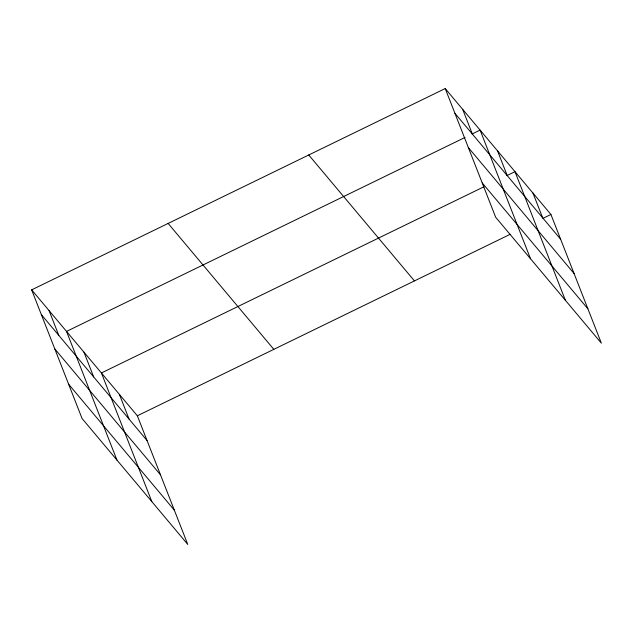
<?xml version="1.0" encoding="UTF-8"?>
<svg xmlns="http://www.w3.org/2000/svg" width="633" height="633" viewBox="0 0 633 633"><rect width="100%" height="100%" fill="white"/><g stroke="black" fill="none" stroke-linecap="round" stroke-linejoin="round"><path stroke-width="0.95" d="M31.65 289.859L137.345 415.778L187.772 544.443L82.076 418.524L31.65 289.859L445.228 88.557L550.924 214.476L601.35 343.141L495.655 217.222L445.228 88.557M465.041 137.44L66.528 331.407L116.955 460.08M472.131 133.99L480.107 130.105L530.533 258.778M483.968 186.759L101.407 372.964L151.833 501.637M507.009 175.547L514.985 171.662L565.411 300.335M137.345 415.778L510.158 234.321M542.948 218.353L550.924 214.476M454.929 113.299L560.624 239.219M468.365 147.592L574.06 273.511M482.219 182.929L587.907 308.849M308.746 154.982L414.441 280.902M168.133 223.425L273.828 349.345M41.343 314.601L147.038 440.521M54.786 348.894L160.481 474.813M68.633 384.231L174.328 510.151M532.954 193.065L542.655 217.807M497.546 150.883L507.247 175.626M462.668 109.327L472.368 134.077M119.376 394.367L129.069 419.109M83.967 352.185L93.668 376.928M49.089 310.629L58.79 335.371"/></g></svg>
